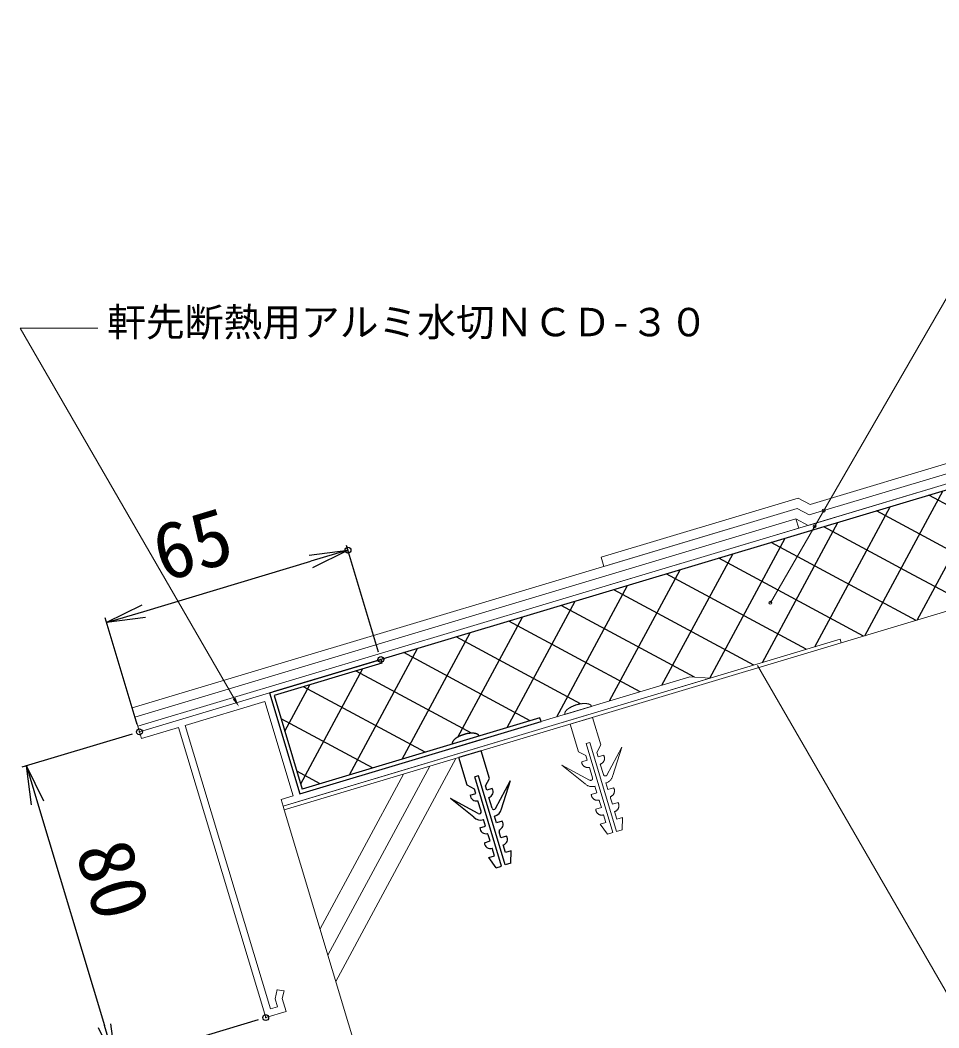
# Model space of a CAD drawing. Units: millimetres, scale not verified. Extents: x -2025 to 2025, y -1410 to 1410.
# Drawn here: x 1153.4 to 1390.3, y 857.8 to 1117.9 of the extents above; entities that cross this region are included whole.
import ezdxf
from ezdxf.enums import TextEntityAlignment as Align

# ---------------------------------------------------------------- set-up
doc = ezdxf.new("R2010")
doc.units = ezdxf.units.MM
doc.header["$LTSCALE"] = 3
doc.header["$PDMODE"] = 32
doc.header["$PDSIZE"] = 1.5
doc.linetypes.add('USER3', pattern=[30, 12, -18])
for name, color, linetype in [('0-0_0', 7, 'Continuous'), ('0-1_DEFPOINTS', 7, 'Continuous'), ('0-4_寸法', 7, 'Continuous'), ('0-5__U+FF8F_U+FF99_U+FF74_U+FF7D_U+FF71_U+FF99_U+FF90_U+FF8A_U+FF9E_U+FF70', 7, 'Continuous'), ('0-D__U+FF7C_U+FF6A_U+FF70_U+FF9D_U+FF8E_U+FF9E_U+FF70_U+FF84_U+FF9E', 7, 'Continuous'), ('0-E_MC-25A', 7, 'Continuous'), ('1-4_寸法___1', 7, 'Continuous')]:
    doc.layers.add(name, color=color, linetype=linetype)
for name, color, linetype, lineweight in [('0-2_躯体', 2, 'Continuous', 18), ('0-3_文字', 8, 'Continuous', 18), ('0-7__U+FF8F_U+FF99_U+FF74_U+FF7D_U+FF7C_U+FF9D_U+FF78_U+FF9E_U+FF99', 3, 'Continuous', 18), ('0-8__U+FF76_U+FF7D_U+FF80_U+FF91_U+FF8D_U+FF9E_U+FF70_U+FF7D', 5, 'Continuous', 18), ('0-A__U+FF8F_U+FF99_U+FF74_U+FF7D_U+FF71_U+FF99_U+FF90_U+FF8C_U+FF97_U+FF6F_U+FF7C_U+FF9D_U+FF78_U+FF9E', 6, 'Continuous', 18), ('0-B__U+FF76_U+FF7D_U+FF80_U+FF91_U+FF83_U+FF70_U+FF8C_U+FF9F', 4, 'Continuous', 18), ('0-C__U+FF8F_U+FF99_U+FF74_U+FF7D_U+FF71_U+FF99_U+FF90_U+FF8A_U+FF9E_U+FF70隠れ線', 2, 'USER3', 18), ('1-3__U+FF8A_U+FF6F_U+FF81', 8, 'Continuous', 18)]:
    doc.layers.add(name, color=color, linetype=linetype, lineweight=lineweight)
doc.styles.add('ＭＳ ゴシック', font='')
doc.styles.get('ＭＳ ゴシック').set_extended_font_data('MS Gothic')

# ---------------------------------------------------------------- blocks, each defined once
blk = doc.blocks.new('X24')
at = {"layer": '0-0_0'}
for p, q in [((3409.784, 2373.067), (3429.899, 2410.422)), ((3413.091, 2400.301), (3416.353, 2406.358)), ((3414.234, 2404.496), (3412.77, 2405.284)), ((3450.125, 2385.169), (3414.234, 2404.496)), ((3383.363, 2366.185), (3402.807, 2402.295)), ((3411.536, 2394.591), (3399.224, 2401.22)), ((3369.818, 2362.121), (3389.261, 2398.231)), ((3396.239, 2369.003), (3413.091, 2400.301)), ((3408.838, 2384.686), (3385.679, 2397.156)), ((3356.29, 2358.091), (3375.716, 2394.167)), ((3409.488, 2372.978), (3372.133, 2393.093)), ((3436.58, 2381.106), (3411.536, 2394.591)), ((3343.933, 2356.235), (3362.17, 2390.104)), ((3395.943, 2368.914), (3358.587, 2389.029)), ((3330.387, 2352.171), (3348.624, 2386.04)), ((3381.152, 2365.521), (3345.042, 2384.965)), ((3423.034, 2377.042), (3408.838, 2384.686)), ((3316.842, 2348.107), (3335.079, 2381.976)), ((3367.606, 2361.458), (3331.496, 2380.901)), ((3303.966, 2345.289), (3321.533, 2377.912)), ((3352.343, 2358.318), (3317.95, 2376.838)), ((3291.309, 2342.876), (3307.987, 2373.849)), ((3338.273, 2354.537), (3304.404, 2372.774)), ((3276.875, 2337.162), (3294.442, 2369.785)), ((3322.945, 2351.433), (3290.859, 2368.71)), ((3263.329, 2333.098), (3280.896, 2365.721)), ((3309.937, 2347.08), (3277.313, 2364.647)), ((3250.747, 2330.824), (3266.68, 2360.412)), ((3294.826, 2343.859), (3265.012, 2359.912)), ((3246.684, 2344.369), (3253.134, 2356.349)), ((3282.845, 2338.953), (3251.467, 2355.849)), ((3269.299, 2334.889), (3245.718, 2347.586)), ((3255.754, 2330.825), (3249.782, 2334.041))]:
    blk.add_line(p, q, dxfattribs=at)
blk = doc.blocks.new('_OPEN')
at = {"layer": '0-0_0'}
blk.add_line((-1, 0.1667), (0, 0), dxfattribs=at)
blk.add_lwpolyline([(-1, -0.1667), (0, 0), (-1, 0)], dxfattribs=at)
blk = doc.blocks.new('U47')
at = {"layer": '0-4_寸法', "style": 'ＭＳ ゴシック'}
blk.add_text('80', height=14.66, rotation=286.699, dxfattribs=at).set_placement((3188.352, 2312.313), align=Align.BOTTOM_LEFT)
blk = doc.blocks.new('D12')
at = {"layer": '0-1_DEFPOINTS'}
for p in [(3209.15, 2344.198), (3241.716, 2270.445), (3202.997, 2258.829)]:
    blk.add_point(p, dxfattribs=at)
at = {"layer": '0-4_寸法'}
for p, q in [((3207.234, 2343.623), (3178.812, 2335.096)), ((3182.883, 2325.877), (3200.124, 2268.408)), ((3239.8, 2269.87), (3201.8, 2258.47))]:
    blk.add_line(p, q, dxfattribs=at)
at = {"layer": '0-0_0'}
blk.add_blockref('U47', (0, 0), dxfattribs=at)
at = {"layer": '0-4_寸法', "xscale": 10, "yscale": 10}
for p, rotation in [((3180.009, 2335.455), 106.69924), ((3202.997, 2258.829), 286.69924)]:
    blk.add_blockref('_OPEN', p, dxfattribs=dict(at, rotation=rotation))
blk = doc.blocks.new('U46')
at = {"layer": '0-4_寸法', "style": 'ＭＳ ゴシック'}
blk.add_text('65', height=14.66, rotation=16.699, dxfattribs=at).set_placement((3216.577, 2378.585), align=Align.BOTTOM_LEFT)
blk = doc.blocks.new('D13')
at = {"layer": '0-1_DEFPOINTS'}
for p in [(3262.943, 2391.095), (3271.409, 2362.875), (3209.15, 2344.198)]:
    blk.add_point(p, dxfattribs=at)
at = {"layer": '0-4_寸法'}
for p, q in [((3270.834, 2364.791), (3262.584, 2392.292)), ((3210.262, 2375.29), (3253.365, 2388.221)), ((3208.575, 2346.113), (3200.325, 2373.614))]:
    blk.add_line(p, q, dxfattribs=at)
at = {"layer": '0-0_0'}
blk.add_blockref('U46', (0, 0), dxfattribs=at)
at = {"layer": '0-4_寸法', "xscale": 10, "yscale": 10}
for p, rotation in [((3262.943, 2391.095), 16.69924), ((3200.684, 2372.417), 196.69924)]:
    blk.add_blockref('_OPEN', p, dxfattribs=dict(at, rotation=rotation))
blk = doc.blocks.new('U25')
at = {"layer": '0-3_文字'}
blk.add_lwpolyline([(3233.563, 2352.831), (3178.383, 2448.405), (3198.383, 2448.405)], dxfattribs=at)
at = {"layer": '0-3_文字', "color": 7}
blk.add_solid([(3233.924, 2353.039), (3234.813, 2350.666), (3233.203, 2352.622)], dxfattribs=at)

msp = doc.modelspace()

# ---------------------------------------------------------------- linework, layer by layer
at = {"layer": '0-2_躯体'}
msp.add_lwpolyline([(1508.853, 1000.288), (1221.505, 914.083), (1258.86, 789.566)], dxfattribs=at)
at = {"layer": '0-3_文字'}
for points in [[(1346.898, 967.527), (1433.76, 1117.893), (1453.76, 1117.893)], [(1343.589, 951.323), (1432.088, 798.039), (1452.088, 798.039)]]:
    msp.add_lwpolyline(points, dxfattribs=at)
for centre, start, end in [((1360.644, 991.322), 0, 180), ((1360.644, 991.322), 180, 0), ((1358.308, 987.278), 0, 180), ((1358.308, 987.278), 180, 0), ((1346.898, 967.527), 0, 180), ((1346.898, 967.527), 180, 0)]:
    msp.add_arc(centre, 0.375, start, end, dxfattribs=at)
at = {"layer": '0-5__U+FF8F_U+FF99_U+FF74_U+FF7D_U+FF71_U+FF99_U+FF90_U+FF8A_U+FF9E_U+FF70'}
for p, q in [((1265.144, 930.098), (1272.04, 932.167)), ((1272.27, 929.313), (1266.523, 927.589)), ((1274.405, 922.198), (1272.27, 929.313)), ((1268.658, 920.473), (1266.523, 927.589)), ((1271.576, 922.84), (1270.666, 922.567)), ((1277.562, 899.579), (1270.666, 922.567)), ((1278.472, 899.852), (1271.576, 922.84)), ((1273.382, 920.299), (1274.405, 922.198)), ((1275.999, 914.415), (1279.879, 921.621)), ((1277.517, 914.301), (1279.879, 921.621)), ((1270.556, 919.451), (1268.658, 920.473)), ((1269.482, 917.854), (1270.907, 918.282)), ((1270.907, 918.282), (1270.556, 919.451)), ((1271.521, 913.147), (1264.404, 916.979)), ((1270.402, 912.17), (1264.404, 916.979)), ((1271.464, 916.427), (1271.419, 916.413)), ((1272.281, 913.704), (1271.464, 916.425)), ((1274.289, 917.274), (1274.335, 917.288)), ((1275.106, 914.552), (1274.289, 917.274)), ((1272.921, 911.57), (1272.921, 911.57)), ((1273.43, 909.873), (1272.921, 911.57)), ((1275.746, 912.418), (1275.746, 912.418)), ((1276.256, 910.72), (1275.746, 912.418)), ((1277.716, 911.159), (1276.256, 910.72)), ((1271.969, 909.434), (1273.43, 909.873)), ((1277.405, 906.889), (1276.939, 908.443)), ((1273.119, 905.603), (1274.579, 906.041)), ((1274.579, 906.041), (1274.113, 907.595)), ((1278.866, 907.327), (1277.405, 906.889)), ((1275.729, 902.21), (1275.144, 904.16)), ((1278.554, 903.058), (1277.969, 905.009)), ((1280.015, 903.496), (1278.554, 903.058)), ((1279.909, 900.283), (1280.015, 903.496)), ((1279.909, 900.283), (1278.472, 899.852)), ((1276.125, 899.148), (1277.562, 899.579))]:
    msp.add_line(p, q, dxfattribs=at)
for points in [[(1269.94, 933.86), (1269.86, 933.86), (1269.79, 933.86), (1269.71, 933.85), (1269.63, 933.85), (1269.55, 933.85), (1269.47, 933.84), (1269.39, 933.83), (1269.31, 933.82), (1269.23, 933.81), (1269.14, 933.8), (1269.06, 933.79), (1268.98, 933.78), (1268.89, 933.77), (1268.81, 933.75), (1268.72, 933.74), (1268.64, 933.72), (1268.55, 933.7), (1268.47, 933.68), (1268.38, 933.66), (1268.3, 933.64), (1268.21, 933.62), (1268.13, 933.6), (1268.04, 933.58), (1267.96, 933.55), (1267.87, 933.53), (1267.79, 933.5), (1267.7, 933.47), (1267.62, 933.45), (1267.54, 933.42), (1267.45, 933.39), (1267.37, 933.36), (1267.29, 933.33), (1267.21, 933.3), (1267.13, 933.27), (1267.05, 933.23), (1266.97, 933.2), (1266.89, 933.16), (1266.81, 933.13), (1266.74, 933.09)], [(1271.75, 933.12), (1271.74, 933.16), (1271.73, 933.19), (1271.71, 933.23), (1271.69, 933.26), (1271.67, 933.29), (1271.65, 933.32), (1271.63, 933.36), (1271.6, 933.39), (1271.57, 933.41), (1271.54, 933.44), (1271.51, 933.47), (1271.48, 933.5), (1271.44, 933.52), (1271.41, 933.55), (1271.37, 933.57), (1271.33, 933.6), (1271.28, 933.62), (1271.24, 933.64), (1271.19, 933.66), (1271.14, 933.68), (1271.09, 933.7), (1271.04, 933.72), (1270.99, 933.73), (1270.93, 933.75), (1270.88, 933.76), (1270.82, 933.78), (1270.76, 933.79), (1270.7, 933.8), (1270.63, 933.81), (1270.57, 933.82), (1270.5, 933.83), (1270.44, 933.84), (1270.37, 933.84), (1270.3, 933.85), (1270.23, 933.85), (1270.16, 933.86), (1270.09, 933.86), (1270.01, 933.86), (1269.94, 933.86)], [(1264.87, 931.48), (1264.86, 931.44), (1264.85, 931.4), (1264.84, 931.36), (1264.83, 931.32), (1264.83, 931.28), (1264.83, 931.24), (1264.83, 931.2), (1264.83, 931.16), (1264.84, 931.13), (1264.85, 931.09), (1264.86, 931.06)], [(1266.74, 933.09), (1266.66, 933.06), (1266.59, 933.02), (1266.51, 932.98), (1266.44, 932.95), (1266.37, 932.91), (1266.3, 932.87), (1266.23, 932.83), (1266.16, 932.79), (1266.1, 932.75), (1266.03, 932.71), (1265.97, 932.67), (1265.9, 932.63), (1265.84, 932.59), (1265.78, 932.54), (1265.73, 932.5), (1265.67, 932.46), (1265.61, 932.42), (1265.56, 932.37), (1265.51, 932.33), (1265.46, 932.29), (1265.41, 932.25), (1265.37, 932.2), (1265.32, 932.16), (1265.28, 932.12), (1265.24, 932.07), (1265.2, 932.03), (1265.16, 931.99), (1265.13, 931.94), (1265.09, 931.9), (1265.06, 931.86), (1265.03, 931.81), (1265, 931.77), (1264.98, 931.73), (1264.95, 931.68), (1264.93, 931.64), (1264.91, 931.6), (1264.9, 931.56), (1264.88, 931.52), (1264.87, 931.48)], [(1275.158, 919.557), (1273.733, 919.129), (1273.382, 920.299)], [(1276.125, 899.148), (1274.268, 901.772), (1275.729, 902.21)]]:
    msp.add_lwpolyline(points, dxfattribs=at)
for centre, radius, start, end in [((1273.811, 918.762), 1.565, 289.56323, 30.54554), ((1271.044, 917.932), 1.565, 182.85271, 285.56495), ((1271.802, 913.56), 0.5, 235.85401, 16.69924), ((1275.585, 914.695), 0.5, 196.69924, 325.85679), ((1275.073, 914.826), 2.5, 285.61781, 347.87588), ((1272.157, 913.951), 2.5, 225.42348, 287.78063), ((1276.382, 910.341), 1.565, 289.56323, 31.48852), ((1273.533, 909.487), 1.565, 181.91004, 283.83572), ((1273.155, 907.308), 1, 16.69924, 41.26785), ((1277.897, 908.73), 1, 172.13067, 196.69924), ((1274.682, 905.655), 1.565, 181.91004, 287.15265), ((1277.532, 906.51), 1.565, 286.2463, 31.48852)]:
    msp.add_arc(centre, radius, start, end, dxfattribs=at)
at = {"layer": '0-7__U+FF8F_U+FF99_U+FF74_U+FF7D_U+FF7C_U+FF9D_U+FF78_U+FF9E_U+FF99'}
for p, q in [((1475.411, 1028.362), (1357.154, 992.885)), ((1475.138, 1025.67), (1356.88, 990.193)), ((1475.856, 1023.275), (1356.607, 987.501)), ((1357.154, 992.885), (1354.041, 994.561)), ((1353.767, 991.869), (1182.282, 940.423)), ((1303.926, 976.917), (1353.767, 991.869)), ((1356.88, 990.193), (1353.767, 991.869)), ((1353.494, 989.177), (1183.001, 938.029)), ((1353.494, 989.177), (1354.212, 986.782)), ((1356.607, 987.501), (1353.494, 989.177)), ((1354.212, 986.782), (1305.363, 972.128)), ((1303.208, 979.311), (1303.926, 976.917)), ((1183.719, 935.634), (1182.282, 940.423))]:
    msp.add_line(p, q, dxfattribs=at)
msp.add_lwpolyline([(1303.926, 976.917), (1303.208, 979.311), (1354.041, 994.561)], dxfattribs=at)
at = {"layer": '0-8__U+FF76_U+FF7D_U+FF80_U+FF91_U+FF8D_U+FF9E_U+FF70_U+FF7D'}
for p, q in [((1499.802, 1030.459), (1183.719, 935.634)), ((1183.719, 935.634), (1184.15, 934.198))]:
    msp.add_line(p, q, dxfattribs=at)
at = {"layer": '0-A__U+FF8F_U+FF99_U+FF74_U+FF7D_U+FF71_U+FF99_U+FF90_U+FF8C_U+FF97_U+FF6F_U+FF7C_U+FF9D_U+FF78_U+FF9E'}
for p, q in [((1326.114, 948.389), (1225.49, 918.202)), ((1226.007, 916.478), (1331.368, 948.086)), ((1331.368, 948.086), (1326.114, 948.389)), ((1184.15, 934.198), (1217.674, 944.255)), ((1217.674, 944.255), (1225.49, 918.202)), ((1195.97, 935.864), (1216.467, 942.013)), ((1216.467, 942.013), (1223.766, 917.685)), ((1184.667, 932.474), (1194.245, 935.347)), ((1195.97, 935.864), (1217.923, 862.686)), ((1219.116, 865.323), (1219.687, 867.738)), ((1219.652, 867.59), (1221.439, 867.324)), ((1220.978, 865.378), (1221.439, 867.324)), ((1219.743, 863.232), (1219.116, 865.323)), ((1221.984, 862.025), (1220.978, 865.378)), ((1217.923, 862.686), (1219.743, 863.232))]:
    msp.add_line(p, q, dxfattribs=at)
for points in [[(1184.15, 934.198), (1184.667, 932.474), (1194.245, 935.347)], [(1194.245, 935.347), (1216.716, 860.445), (1221.984, 862.025)], [(1226.007, 916.478), (1221.218, 915.041), (1220.701, 916.765), (1223.766, 917.685)]]:
    msp.add_lwpolyline(points, dxfattribs=at)
at = {"layer": '0-B__U+FF76_U+FF7D_U+FF80_U+FF91_U+FF83_U+FF70_U+FF8C_U+FF9F'}
for p, q in [((1221.218, 915.041), (1364.892, 958.143)), ((1221.505, 914.083), (1221.218, 915.041))]:
    msp.add_line(p, q, dxfattribs=at)
msp.add_lwpolyline([(1364.892, 958.143), (1365.179, 957.185), (1221.505, 914.083)], dxfattribs=at)
at = {"layer": '0-C__U+FF8F_U+FF99_U+FF74_U+FF7D_U+FF71_U+FF99_U+FF90_U+FF8A_U+FF9E_U+FF70隠れ線'}
for p, q in [((1293.879, 938.719), (1300.775, 940.787)), ((1301.005, 937.933), (1295.258, 936.209)), ((1303.139, 930.818), (1301.005, 937.933)), ((1297.392, 929.094), (1295.258, 936.209)), ((1300.31, 931.461), (1299.4, 931.188)), ((1306.297, 908.2), (1299.4, 931.188)), ((1307.207, 908.473), (1300.31, 931.461)), ((1299.291, 928.071), (1297.392, 929.094)), ((1302.117, 928.919), (1303.139, 930.818)), ((1304.734, 923.035), (1308.614, 930.241)), ((1306.252, 922.921), (1308.614, 930.241)), ((1298.217, 926.475), (1299.642, 926.902)), ((1299.642, 926.902), (1299.291, 928.071)), ((1303.024, 925.895), (1303.069, 925.908)), ((1303.841, 923.172), (1303.024, 925.895)), ((1300.256, 921.767), (1293.139, 925.599)), ((1299.137, 920.791), (1293.139, 925.599)), ((1300.199, 925.047), (1300.153, 925.033)), ((1301.015, 922.324), (1300.199, 925.045)), ((1304.481, 921.038), (1304.481, 921.038)), ((1304.99, 919.341), (1304.481, 921.038)), ((1300.704, 918.055), (1302.165, 918.493)), ((1301.655, 920.191), (1301.655, 920.191)), ((1302.165, 918.493), (1301.655, 920.191)), ((1306.451, 919.779), (1304.99, 919.341)), ((1303.314, 914.662), (1302.848, 916.216)), ((1306.14, 915.509), (1305.674, 917.063)), ((1307.6, 915.948), (1306.14, 915.509)), ((1301.853, 914.224), (1303.314, 914.662)), ((1307.289, 911.678), (1306.704, 913.63)), ((1304.464, 910.831), (1303.878, 912.781)), ((1308.75, 912.116), (1307.289, 911.678)), ((1308.643, 908.904), (1308.75, 912.116)), ((1304.86, 907.769), (1306.297, 908.2)), ((1308.643, 908.904), (1307.207, 908.473))]:
    msp.add_line(p, q, dxfattribs=at)
for points in [[(1298.96, 941.52), (1298.88, 941.52), (1298.81, 941.52), (1298.73, 941.52), (1298.65, 941.51), (1298.57, 941.51), (1298.49, 941.5), (1298.41, 941.49), (1298.33, 941.49), (1298.25, 941.48), (1298.17, 941.47), (1298.08, 941.45), (1298, 941.44), (1297.92, 941.43), (1297.83, 941.41), (1297.75, 941.4), (1297.66, 941.38), (1297.58, 941.36), (1297.49, 941.35), (1297.41, 941.33), (1297.32, 941.31), (1297.24, 941.28), (1297.15, 941.26), (1297.07, 941.24), (1296.98, 941.21), (1296.9, 941.19), (1296.81, 941.16), (1296.73, 941.14), (1296.64, 941.11), (1296.56, 941.08), (1296.48, 941.05), (1296.39, 941.02), (1296.31, 940.99), (1296.23, 940.96), (1296.15, 940.93), (1296.07, 940.9), (1295.99, 940.86), (1295.91, 940.83), (1295.84, 940.79), (1295.76, 940.76)], [(1300.77, 940.79), (1300.76, 940.82), (1300.75, 940.86), (1300.73, 940.89), (1300.72, 940.92), (1300.7, 940.96), (1300.67, 940.99), (1300.65, 941.02), (1300.62, 941.05), (1300.6, 941.08), (1300.57, 941.11), (1300.54, 941.13), (1300.5, 941.16), (1300.47, 941.19), (1300.43, 941.21), (1300.39, 941.24), (1300.35, 941.26), (1300.3, 941.28), (1300.26, 941.3), (1300.21, 941.32), (1300.16, 941.34), (1300.11, 941.36), (1300.06, 941.38), (1300.01, 941.4), (1299.95, 941.41), (1299.9, 941.43), (1299.84, 941.44), (1299.78, 941.45), (1299.72, 941.46), (1299.66, 941.47), (1299.59, 941.48), (1299.53, 941.49), (1299.46, 941.5), (1299.39, 941.51), (1299.32, 941.51), (1299.25, 941.52), (1299.18, 941.52), (1299.11, 941.52), (1299.03, 941.52), (1298.96, 941.52)], [(1293.89, 939.14), (1293.88, 939.1), (1293.87, 939.06), (1293.86, 939.02), (1293.86, 938.98), (1293.85, 938.94), (1293.85, 938.9), (1293.85, 938.86), (1293.86, 938.83), (1293.86, 938.79), (1293.87, 938.75), (1293.88, 938.72)], [(1295.76, 940.76), (1295.68, 940.72), (1295.61, 940.68), (1295.54, 940.65), (1295.46, 940.61), (1295.39, 940.57), (1295.32, 940.53), (1295.25, 940.49), (1295.18, 940.45), (1295.12, 940.41), (1295.05, 940.37), (1294.99, 940.33), (1294.93, 940.29), (1294.87, 940.25), (1294.81, 940.21), (1294.75, 940.17), (1294.69, 940.12), (1294.64, 940.08), (1294.58, 940.04), (1294.53, 939.99), (1294.48, 939.95), (1294.43, 939.91), (1294.39, 939.86), (1294.34, 939.82), (1294.3, 939.78), (1294.26, 939.73), (1294.22, 939.69), (1294.18, 939.65), (1294.15, 939.6), (1294.11, 939.56), (1294.08, 939.52), (1294.05, 939.47), (1294.03, 939.43), (1294, 939.39), (1293.98, 939.35), (1293.95, 939.3), (1293.93, 939.26), (1293.92, 939.22), (1293.9, 939.18), (1293.89, 939.14)], [(1303.893, 928.177), (1302.468, 927.75), (1302.117, 928.919)], [(1304.86, 907.769), (1303.003, 910.392), (1304.464, 910.831)]]:
    msp.add_lwpolyline(points, dxfattribs=at)
for centre, radius, start, end in [((1299.779, 926.553), 1.565, 182.85271, 285.56495), ((1302.546, 927.382), 1.565, 289.56323, 30.54554), ((1300.892, 922.572), 2.5, 225.42348, 287.78063), ((1300.536, 922.181), 0.5, 235.85401, 16.69924), ((1304.32, 923.316), 0.5, 196.69924, 325.85679), ((1303.808, 923.447), 2.5, 285.61781, 347.87588), ((1305.117, 918.962), 1.565, 289.56323, 31.48852), ((1302.268, 918.107), 1.565, 181.91004, 283.83572), ((1301.89, 915.928), 1, 16.69924, 41.26785), ((1306.631, 917.351), 1, 172.13067, 196.69924), ((1306.266, 915.131), 1.565, 286.2463, 31.48852), ((1303.417, 914.276), 1.565, 181.91004, 287.15265)]:
    msp.add_arc(centre, radius, start, end, dxfattribs=at)
at = {"layer": '0-D__U+FF7C_U+FF6A_U+FF70_U+FF9D_U+FF8E_U+FF9E_U+FF70_U+FF84_U+FF9E'}
msp.add_line((1500.233, 1029.022), (1218.632, 944.542), dxfattribs=at)
at = {"layer": '0-E_MC-25A'}
for p, q in [((1217.674, 944.255), (1225.49, 918.202)), ((1287.461, 937.837), (1226.16, 919.447))]:
    msp.add_line(p, q, dxfattribs=at)
for points in [[(1217.674, 944.255), (1246.409, 952.875), (1246.696, 951.917), (1218.919, 943.584), (1226.16, 919.447)], [(1225.49, 918.202), (1287.748, 936.88), (1287.461, 937.837)]]:
    msp.add_lwpolyline(points, dxfattribs=at)
at = {"layer": '1-3__U+FF8A_U+FF6F_U+FF81'}
for p, q in [((1234.792, 869.795), (1265.793, 927.37)), ((1230.728, 883.341), (1252.248, 923.306)), ((1232.76, 876.568), (1259.021, 925.338))]:
    msp.add_line(p, q, dxfattribs=at)

# ---------------------------------------------------------------- block references
at = {"layer": '0-0_0'}
msp.add_blockref('U25', (-2025, -1410), dxfattribs=at)
at = {"layer": '0-D__U+FF7C_U+FF6A_U+FF70_U+FF9D_U+FF8E_U+FF9E_U+FF70_U+FF84_U+FF9E'}
msp.add_blockref('X24', (-2025, -1410), dxfattribs=at)
at = {"layer": '1-4_寸法___1'}
for name in ['D13', 'D12']:
    msp.add_blockref(name, (-2025, -1410), dxfattribs=at)

# ---------------------------------------------------------------- texts
at = {"layer": '0-0_0', "style": 'ＭＳ ゴシック'}
msp.add_text('軒先断熱用アルミ水切ＮＣＤ-３０', height=7.331, dxfattribs=at).set_placement((1175.819, 1034.1), align=Align.BOTTOM_LEFT)

doc.saveas('drawing.dxf')
